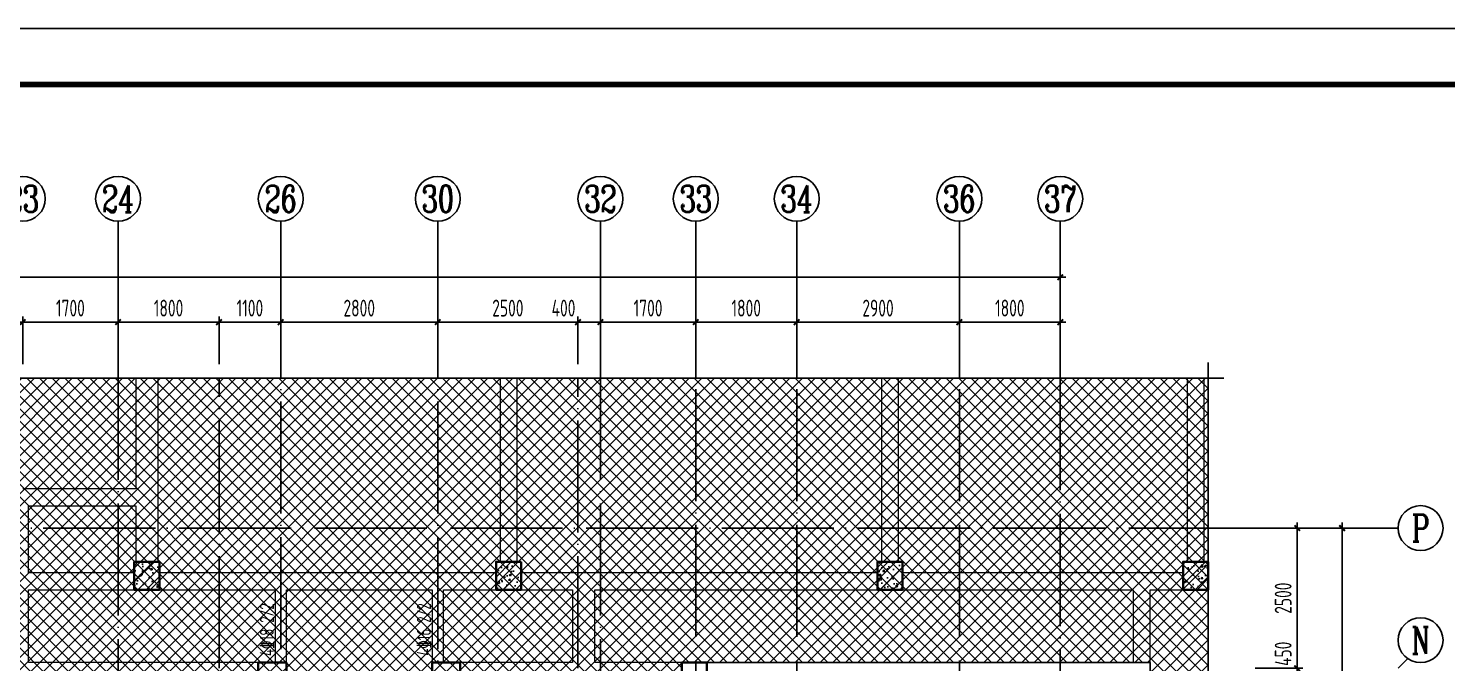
# Model space of a CAD drawing. Extents: x -1712635 to -854203, y -534641 to -21985.
# Drawn here: x -1101755 to -1076466, y -72307 to -60993 of the extents above; entities that cross this region are included whole.
import ezdxf
from ezdxf.enums import TextEntityAlignment as Align

# ---------------------------------------------------------------- set-up
doc = ezdxf.new("R2010")
doc.units = 0
doc.header["$LTSCALE"] = 1000
doc.linetypes.add('DOTE', pattern=[2.42, 2, -0.2, 0.02, -0.2])
doc.linetypes.add('底图$0$虚线', pattern=[625, 375, -250])
doc.layers.get('0').update_dxf_attribs({"linetype": 'CONTINUOUS'})
doc.layers.get('Defpoints').update_dxf_attribs({"linetype": 'CONTINUOUS'})
for name, color, linetype in [('-TK', 7, 'CONTINUOUS'), ('A-AXIS', 1, 'CONTINUOUS'), ('A-DOTE', 10, 'DOTE'), ('AXIS_NUM', 7, 'CONTINUOUS'), ('S-B板填充', 251, 'CONTINUOUS'), ('S-L梁配筋', 7, 'CONTINUOUS'), ('S-Q墙填充', 252, 'CONTINUOUS'), ('S-Y一般标注', 3, 'CONTINUOUS'), ('S-Z柱实线', 6, 'CONTINUOUS'), ('THIN', 7, 'CONTINUOUS'), ('轮廓线-核心筒', 7, 'CONTINUOUS')]:
    doc.layers.add(name, color=color, linetype=linetype)
doc.layers.add('底图$0$砼柱', color=2, linetype='CONTINUOUS', lineweight=35)
doc.layers.add('底图$0$砼梁虚线', color=4, linetype='底图$0$虚线', lineweight=18)
doc.styles.add('TSSD_Axis', font='complex.shx', dxfattribs={"width": 0.7, "bigfont": 'hztxt.shx'})
doc.styles.add('TSSD_DIMENSION', font='Tssdeng.shx', dxfattribs={"width": 0.7, "bigfont": 'tssdchn.shx'})
doc.styles.add('TSSD_REIN', font='tssdeng.shx', dxfattribs={"width": 0.7, "height": 300, "bigfont": 'tssdchn.shx'})
doc.dimstyles.new('TSSD_100_100', dxfattribs={"dimtxt": 300, "dimasz": 100, "dimexe": 100, "dimexo": 250, "dimgap": 100, "dimtad": 1, "dimdec": 0, "dimzin": 0, "dimdsep": 46, "dimtxsty": 'TSSD_DIMENSION', "dimblk": 'ARCHTICK', "dimcen": 0, "dimdle": 100, "dimclrt": 7, "dimadec": 0, "dimazin": 0, "dimtfac": 1, "dimtdec": 0, "dimtix": 1, "dimtmove": 2, "dimatfit": 3, "dimldrblk": 'ARCHTICK', "dimfxl": 0, "dimtolj": 1, "dimtzin": 0, "dimarcsym": 0})
pattern_1 = [(50, (-1134355.3, -65756.88), (358.6301, -31.376), [37.5, -412.5]), (355, (-1134355.3, -65756.88), (-69.3757, 376.096), [30, -330]), (100.4514, (-1134325.4, -65759.5), (289.2547, 344.7198), [31.87, -350.571]), (46.1842, (-1134355.3, -65656.88), (533.6205, -82.7595), [56.25, -618.75]), (96.6356, (-1134310.8, -65663.77), (467.3314, 487.059), [47.805, -525.8565]), (351.1842, (-1134355.3, -65656.9), (467.331, 487.0593), [45, -495]), (21, (-1134305.3, -65681.88), (298.4535, -201.3094), [37.5, -412.5]), (326, (-1134305.3, -65681.88), (121.6577, 362.575), [30, -330]), (71.4514, (-1134280.42, -65698.65), (420.1113, 161.2652), [31.87, -350.571]), (37.5, (-1134355.29, -65756.88), (6.07993, 166.44693), [0, -326, 0, -335, 0, -331.25]), (7.5, (-1134355.29, -65756.88), (131.53477, 197.20586), [0, -191, 0, -318.5, 0, -126.25]), (327.5, (-1134466.79, -65756.88), (266.91122, -11.27744), [0, -125, 0, -390, 0, -517.5]), (317.5, (-1134516.8, -65756.88), (291.5931, 50.0525), [0, -162.5, 0, -259, 0, -367.5]), (45, (-1134355.3, -65756.88), (-176.7767, 176.7767), [])]

# ---------------------------------------------------------------- blocks, each defined once
blk = doc.blocks.new('ts_axno')
at = {"color": 0, "linetype": 'ByBlock', "lineweight": -2}
blk.add_circle((0, 0), 0.5, dxfattribs=at)
at = {"color": 0, "linetype": 'ByBlock', "lineweight": -2, "style": 'TSSD_Axis', "width": 0.7}
blk.add_attdef('A', text='', height=0.6, dxfattribs=at).set_placement((0, 0), align=Align.MIDDLE_CENTER)
blk = doc.blocks.new('_ArchTick')
at = {"color": 0, "const_width": 0.35}
blk.add_lwpolyline([(-0.5, -0.5), (0.5, 0.5)], dxfattribs=at)
blk = doc.blocks.new('*D447')
at = {"layer": 'Defpoints', "color": 0}
for p in [(-190274, 330468), (-192074, 329468), (-190274, 329468)]:
    blk.add_point(p, dxfattribs=at)
at = {"layer": 'S-Y一般标注', "color": 0, "lineweight": -2}
for p, q in [((-192074, 329718), (-192074, 330568)), ((-190274, 329718), (-190274, 330568)), ((-192174, 330468), (-190174, 330468))]:
    blk.add_line(p, q, dxfattribs=at)
at = {"layer": 'S-Y一般标注', "color": 0, "lineweight": -2, "xscale": 100, "yscale": 100, "zscale": 100, "rotation": 180}
blk.add_blockref('_ArchTick', (-192074, 330468), dxfattribs=at)
at = {"layer": 'S-Y一般标注', "color": 0, "lineweight": -2, "xscale": 100, "yscale": 100, "zscale": 100}
blk.add_blockref('_ArchTick', (-190274, 330468), dxfattribs=at)
at = {"layer": 'S-Y一般标注', "color": 7, "insert": (-191174, 330718), "char_height": 300, "attachment_point": 5, "style": 'TSSD_DIMENSION'}
blk.add_mtext('\\A1;1800', dxfattribs=at)
blk = doc.blocks.new('*D448')
at = {"layer": 'Defpoints', "color": 0}
for p in [(-188574, 330468), (-190274, 329468), (-188574, 329468)]:
    blk.add_point(p, dxfattribs=at)
at = {"layer": 'S-Y一般标注', "color": 0, "lineweight": -2}
for p, q in [((-190274, 329718), (-190274, 330568)), ((-188574, 329718), (-188574, 330568)), ((-190374, 330468), (-188474, 330468))]:
    blk.add_line(p, q, dxfattribs=at)
at = {"layer": 'S-Y一般标注', "color": 0, "lineweight": -2, "xscale": 100, "yscale": 100, "zscale": 100, "rotation": 180}
blk.add_blockref('_ArchTick', (-190274, 330468), dxfattribs=at)
at = {"layer": 'S-Y一般标注', "color": 0, "lineweight": -2, "xscale": 100, "yscale": 100, "zscale": 100}
blk.add_blockref('_ArchTick', (-188574, 330468), dxfattribs=at)
at = {"layer": 'S-Y一般标注', "color": 7, "insert": (-189424, 330718), "char_height": 300, "attachment_point": 5, "style": 'TSSD_DIMENSION'}
blk.add_mtext('\\A1;1700', dxfattribs=at)
blk = doc.blocks.new('*D449')
at = {"layer": 'Defpoints', "color": 0}
for p in [(-185674, 330468), (-186774, 329468), (-185674, 329468)]:
    blk.add_point(p, dxfattribs=at)
at = {"layer": 'S-Y一般标注', "color": 0, "lineweight": -2}
for p, q in [((-186774, 329718), (-186774, 330568)), ((-185674, 329718), (-185674, 330568)), ((-186874, 330468), (-185574, 330468))]:
    blk.add_line(p, q, dxfattribs=at)
at = {"layer": 'S-Y一般标注', "color": 0, "lineweight": -2, "xscale": 100, "yscale": 100, "zscale": 100, "rotation": 180}
blk.add_blockref('_ArchTick', (-186774, 330468), dxfattribs=at)
at = {"layer": 'S-Y一般标注', "color": 0, "lineweight": -2, "xscale": 100, "yscale": 100, "zscale": 100}
blk.add_blockref('_ArchTick', (-185674, 330468), dxfattribs=at)
at = {"layer": 'S-Y一般标注', "color": 7, "insert": (-186224, 330718), "char_height": 300, "attachment_point": 5, "style": 'TSSD_DIMENSION'}
blk.add_mtext('\\A1;1100', dxfattribs=at)
blk = doc.blocks.new('*D450')
at = {"layer": 'Defpoints', "color": 0}
for p in [(-182874, 330468), (-185674, 329468), (-182874, 329468)]:
    blk.add_point(p, dxfattribs=at)
at = {"layer": 'S-Y一般标注', "color": 0, "lineweight": -2}
for p, q in [((-185674, 329718), (-185674, 330568)), ((-182874, 329718), (-182874, 330568)), ((-185774, 330468), (-182774, 330468))]:
    blk.add_line(p, q, dxfattribs=at)
at = {"layer": 'S-Y一般标注', "color": 0, "lineweight": -2, "xscale": 100, "yscale": 100, "zscale": 100, "rotation": 180}
blk.add_blockref('_ArchTick', (-185674, 330468), dxfattribs=at)
at = {"layer": 'S-Y一般标注', "color": 0, "lineweight": -2, "xscale": 100, "yscale": 100, "zscale": 100}
blk.add_blockref('_ArchTick', (-182874, 330468), dxfattribs=at)
at = {"layer": 'S-Y一般标注', "color": 7, "insert": (-184274, 330718), "char_height": 300, "attachment_point": 5, "style": 'TSSD_DIMENSION'}
blk.add_mtext('\\A1;2800', dxfattribs=at)
blk = doc.blocks.new('*D451')
at = {"layer": 'Defpoints', "color": 0}
for p in [(-179974, 330468), (-180374, 329468), (-179974, 329468)]:
    blk.add_point(p, dxfattribs=at)
at = {"layer": 'S-Y一般标注', "color": 0, "lineweight": -2}
for p, q in [((-180374, 329718), (-180374, 330568)), ((-179974, 329718), (-179974, 330568)), ((-180474, 330468), (-179874, 330468))]:
    blk.add_line(p, q, dxfattribs=at)
at = {"layer": 'S-Y一般标注', "color": 0, "lineweight": -2, "xscale": 100, "yscale": 100, "zscale": 100, "rotation": 180}
blk.add_blockref('_ArchTick', (-180374, 330468), dxfattribs=at)
at = {"layer": 'S-Y一般标注', "color": 0, "lineweight": -2, "xscale": 100, "yscale": 100, "zscale": 100}
blk.add_blockref('_ArchTick', (-179974, 330468), dxfattribs=at)
at = {"layer": 'S-Y一般标注', "color": 7, "insert": (-180632, 330718), "char_height": 300, "attachment_point": 5, "style": 'TSSD_DIMENSION'}
blk.add_mtext('\\A1;400', dxfattribs=at)
blk = doc.blocks.new('*D452')
at = {"layer": 'Defpoints', "color": 0}
for p in [(-178274, 330468), (-179974, 329468), (-178274, 329468)]:
    blk.add_point(p, dxfattribs=at)
at = {"layer": 'S-Y一般标注', "color": 0, "lineweight": -2}
for p, q in [((-179974, 329718), (-179974, 330568)), ((-178274, 329718), (-178274, 330568)), ((-180074, 330468), (-178174, 330468))]:
    blk.add_line(p, q, dxfattribs=at)
at = {"layer": 'S-Y一般标注', "color": 0, "lineweight": -2, "xscale": 100, "yscale": 100, "zscale": 100, "rotation": 180}
blk.add_blockref('_ArchTick', (-179974, 330468), dxfattribs=at)
at = {"layer": 'S-Y一般标注', "color": 0, "lineweight": -2, "xscale": 100, "yscale": 100, "zscale": 100}
blk.add_blockref('_ArchTick', (-178274, 330468), dxfattribs=at)
at = {"layer": 'S-Y一般标注', "color": 7, "insert": (-179124, 330718), "char_height": 300, "attachment_point": 5, "style": 'TSSD_DIMENSION'}
blk.add_mtext('\\A1;1700', dxfattribs=at)
blk = doc.blocks.new('*D453')
at = {"layer": 'Defpoints', "color": 0}
for p in [(-176474, 330468), (-178274, 329468), (-176474, 329468)]:
    blk.add_point(p, dxfattribs=at)
at = {"layer": 'S-Y一般标注', "color": 0, "lineweight": -2}
for p, q in [((-178274, 329718), (-178274, 330568)), ((-176474, 329718), (-176474, 330568)), ((-178374, 330468), (-176374, 330468))]:
    blk.add_line(p, q, dxfattribs=at)
at = {"layer": 'S-Y一般标注', "color": 0, "lineweight": -2, "xscale": 100, "yscale": 100, "zscale": 100, "rotation": 180}
blk.add_blockref('_ArchTick', (-178274, 330468), dxfattribs=at)
at = {"layer": 'S-Y一般标注', "color": 0, "lineweight": -2, "xscale": 100, "yscale": 100, "zscale": 100}
blk.add_blockref('_ArchTick', (-176474, 330468), dxfattribs=at)
at = {"layer": 'S-Y一般标注', "color": 7, "insert": (-177374, 330718), "char_height": 300, "attachment_point": 5, "style": 'TSSD_DIMENSION'}
blk.add_mtext('\\A1;1800', dxfattribs=at)
blk = doc.blocks.new('*D454')
at = {"layer": 'Defpoints', "color": 0}
for p in [(-173574, 330468), (-176474, 329468), (-173574, 329468)]:
    blk.add_point(p, dxfattribs=at)
at = {"layer": 'S-Y一般标注', "color": 0, "lineweight": -2}
for p, q in [((-176474, 329718), (-176474, 330568)), ((-173574, 329718), (-173574, 330568)), ((-176574, 330468), (-173474, 330468))]:
    blk.add_line(p, q, dxfattribs=at)
at = {"layer": 'S-Y一般标注', "color": 0, "lineweight": -2, "xscale": 100, "yscale": 100, "zscale": 100, "rotation": 180}
blk.add_blockref('_ArchTick', (-176474, 330468), dxfattribs=at)
at = {"layer": 'S-Y一般标注', "color": 0, "lineweight": -2, "xscale": 100, "yscale": 100, "zscale": 100}
blk.add_blockref('_ArchTick', (-173574, 330468), dxfattribs=at)
at = {"layer": 'S-Y一般标注', "color": 7, "insert": (-175024, 330718), "char_height": 300, "attachment_point": 5, "style": 'TSSD_DIMENSION'}
blk.add_mtext('\\A1;2900', dxfattribs=at)
blk = doc.blocks.new('*D455')
at = {"layer": 'Defpoints', "color": 0}
for p in [(-171774, 330468), (-173574, 329468), (-171774, 329468)]:
    blk.add_point(p, dxfattribs=at)
at = {"layer": 'S-Y一般标注', "color": 0, "lineweight": -2}
for p, q in [((-173574, 329718), (-173574, 330568)), ((-171774, 329718), (-171774, 330568)), ((-173674, 330468), (-171674, 330468))]:
    blk.add_line(p, q, dxfattribs=at)
at = {"layer": 'S-Y一般标注', "color": 0, "lineweight": -2, "xscale": 100, "yscale": 100, "zscale": 100, "rotation": 180}
blk.add_blockref('_ArchTick', (-173574, 330468), dxfattribs=at)
at = {"layer": 'S-Y一般标注', "color": 0, "lineweight": -2, "xscale": 100, "yscale": 100, "zscale": 100}
blk.add_blockref('_ArchTick', (-171774, 330468), dxfattribs=at)
at = {"layer": 'S-Y一般标注', "color": 7, "insert": (-172674, 330718), "char_height": 300, "attachment_point": 5, "style": 'TSSD_DIMENSION'}
blk.add_mtext('\\A1;1800', dxfattribs=at)
blk = doc.blocks.new('*D456')
at = {"layer": 'Defpoints', "color": 0}
for p in [(-171774, 331268), (-221774, 329468), (-171774, 329468)]:
    blk.add_point(p, dxfattribs=at)
at = {"layer": 'S-Y一般标注', "color": 0, "lineweight": -2}
for p, q in [((-221774, 329718), (-221774, 331368)), ((-171774, 329718), (-171774, 331368)), ((-221874, 331268), (-171674, 331268))]:
    blk.add_line(p, q, dxfattribs=at)
at = {"layer": 'S-Y一般标注', "color": 0, "lineweight": -2, "xscale": 100, "yscale": 100, "zscale": 100, "rotation": 180}
blk.add_blockref('_ArchTick', (-221774, 331268), dxfattribs=at)
at = {"layer": 'S-Y一般标注', "color": 0, "lineweight": -2, "xscale": 100, "yscale": 100, "zscale": 100}
blk.add_blockref('_ArchTick', (-171774, 331268), dxfattribs=at)
at = {"layer": 'S-Y一般标注', "color": 7, "insert": (-196774, 331518), "char_height": 300, "attachment_point": 5, "style": 'TSSD_DIMENSION'}
blk.add_mtext('\\A1;50000', dxfattribs=at)
blk = doc.blocks.new('*D471')
at = {"layer": 'Defpoints', "color": 0}
for p in [(-186774, 330468), (-188574, 329468), (-186774, 329468)]:
    blk.add_point(p, dxfattribs=at)
at = {"layer": 'S-Y一般标注', "color": 0, "lineweight": -2}
for p, q in [((-188574, 329718), (-188574, 330568)), ((-186774, 329718), (-186774, 330568)), ((-188674, 330468), (-186674, 330468))]:
    blk.add_line(p, q, dxfattribs=at)
at = {"layer": 'S-Y一般标注', "color": 0, "lineweight": -2, "xscale": 100, "yscale": 100, "zscale": 100, "rotation": 180}
blk.add_blockref('_ArchTick', (-188574, 330468), dxfattribs=at)
at = {"layer": 'S-Y一般标注', "color": 0, "lineweight": -2, "xscale": 100, "yscale": 100, "zscale": 100}
blk.add_blockref('_ArchTick', (-186774, 330468), dxfattribs=at)
at = {"layer": 'S-Y一般标注', "color": 7, "insert": (-187674, 330718), "char_height": 300, "attachment_point": 5, "style": 'TSSD_DIMENSION'}
blk.add_mtext('\\A1;1800', dxfattribs=at)
blk = doc.blocks.new('*D472')
at = {"layer": 'Defpoints', "color": 0}
for p in [(-180374, 330468), (-182874, 329468), (-180374, 329468)]:
    blk.add_point(p, dxfattribs=at)
at = {"layer": 'S-Y一般标注', "color": 0, "lineweight": -2}
for p, q in [((-182874, 329718), (-182874, 330568)), ((-180374, 329718), (-180374, 330568)), ((-182974, 330468), (-180274, 330468))]:
    blk.add_line(p, q, dxfattribs=at)
at = {"layer": 'S-Y一般标注', "color": 0, "lineweight": -2, "xscale": 100, "yscale": 100, "zscale": 100, "rotation": 180}
blk.add_blockref('_ArchTick', (-182874, 330468), dxfattribs=at)
at = {"layer": 'S-Y一般标注', "color": 0, "lineweight": -2, "xscale": 100, "yscale": 100, "zscale": 100}
blk.add_blockref('_ArchTick', (-180374, 330468), dxfattribs=at)
at = {"layer": 'S-Y一般标注', "color": 7, "insert": (-181624, 330718), "char_height": 300, "attachment_point": 5, "style": 'TSSD_DIMENSION'}
blk.add_mtext('\\A1;2500', dxfattribs=at)
blk = doc.blocks.new('*D496')
at = {"layer": 'Defpoints', "color": 0}
for p in [(-168550, 326794), (-166750, 326794), (-168550, 311294)]:
    blk.add_point(p, dxfattribs=at)
at = {"layer": 'S-Y一般标注', "color": 0, "lineweight": -2}
for p, q in [((-168300, 326794), (-166650, 326794)), ((-166750, 311194), (-166750, 326894)), ((-168300, 311294), (-166650, 311294))]:
    blk.add_line(p, q, dxfattribs=at)
at = {"layer": 'S-Y一般标注', "color": 0, "lineweight": -2, "xscale": 100, "yscale": 100, "zscale": 100}
for p, rotation in [((-166750, 326794), 90), ((-166750, 311294), 270)]:
    blk.add_blockref('_ArchTick', p, dxfattribs=dict(at, rotation=rotation))
at = {"layer": 'S-Y一般标注', "color": 7, "insert": (-167000, 319044), "char_height": 300, "attachment_point": 5, "rotation": 90, "style": 'TSSD_DIMENSION'}
blk.add_mtext('\\A1;15500', dxfattribs=at)
blk = doc.blocks.new('*D498')
at = {"layer": 'Defpoints', "color": 0}
for p in [(-168550, 324294), (-167550, 324294), (-168550, 323844)]:
    blk.add_point(p, dxfattribs=at)
at = {"layer": 'S-Y一般标注', "color": 0, "lineweight": -2}
for p, q in [((-168300, 324294), (-167450, 324294)), ((-167550, 323744), (-167550, 324394)), ((-168300, 323844), (-167450, 323844))]:
    blk.add_line(p, q, dxfattribs=at)
at = {"layer": 'S-Y一般标注', "color": 0, "lineweight": -2, "xscale": 100, "yscale": 100, "zscale": 100}
for p, rotation in [((-167550, 324294), 90), ((-167550, 323844), 270)]:
    blk.add_blockref('_ArchTick', p, dxfattribs=dict(at, rotation=rotation))
at = {"layer": 'S-Y一般标注', "color": 7, "insert": (-167800, 324552), "char_height": 300, "attachment_point": 5, "rotation": 90, "style": 'TSSD_DIMENSION'}
blk.add_mtext('\\A1;450', dxfattribs=at)
blk = doc.blocks.new('*D499')
at = {"layer": 'Defpoints', "color": 0}
for p in [(-168550, 326794), (-167550, 326794), (-168550, 324294)]:
    blk.add_point(p, dxfattribs=at)
at = {"layer": 'S-Y一般标注', "color": 0, "lineweight": -2}
for p, q in [((-168300, 326794), (-167450, 326794)), ((-167550, 324194), (-167550, 326894)), ((-168300, 324294), (-167450, 324294))]:
    blk.add_line(p, q, dxfattribs=at)
at = {"layer": 'S-Y一般标注', "color": 0, "lineweight": -2, "xscale": 100, "yscale": 100, "zscale": 100}
for p, rotation in [((-167550, 326794), 90), ((-167550, 324294), 270)]:
    blk.add_blockref('_ArchTick', p, dxfattribs=dict(at, rotation=rotation))
at = {"layer": 'S-Y一般标注', "color": 7, "insert": (-167800, 325544), "char_height": 300, "attachment_point": 5, "rotation": 90, "style": 'TSSD_DIMENSION'}
blk.add_mtext('\\A1;2500', dxfattribs=at)
blk = doc.blocks.new('A1')
blk.add_lwpolyline([(0, 59400), (0, 0), (84100, 0), (84100, 59400)], close=True)
at = {"const_width": 100}
blk.add_lwpolyline([(2500, 58400), (2500, 1000), (83100, 1000), (83100, 58400)], close=True, dxfattribs=at)
blk = doc.blocks.new('20210825.01395608')
at = {"layer": 'A-AXIS'}
for p, q in [((116798.7, -233739.7), (116798.7, -230939.7)), ((119698.7, -233739.7), (119698.7, -230939.7)), ((122498.7, -233739.7), (122498.7, -230939.7)), ((125398.7, -233739.7), (125398.7, -230939.7)), ((127098.7, -233739.7), (127098.7, -230939.7)), ((128898.7, -233739.7), (128898.7, -230939.7)), ((131798.7, -233739.7), (131798.7, -230939.7)), ((133598.7, -233739.7), (133598.7, -230939.7)), ((136822.6, -236413.2), (139622.6, -236413.2)), ((139622.6, -238913.2), (139794.2, -238741.6))]:
    blk.add_line(p, q, dxfattribs=at)
at = {"layer": 'A-DOTE'}
for p, q in [((116798.7, -242813.2), (116798.7, -233739.7)), ((118598.7, -238913.2), (118598.7, -233739.7)), ((119698.7, -243413), (119698.7, -233739.7)), ((122498.7, -243413), (122498.7, -233739.7)), ((124998.7, -238913.2), (124998.7, -233739.7)), ((125398.7, -242813.2), (125398.7, -233739.7)), ((127098.7, -245613.2), (127098.7, -233739.7)), ((128898.7, -245613.2), (128898.7, -233739.7)), ((131798.7, -245613.2), (131798.7, -233739.7)), ((133598.7, -233739.7), (133598.7, -255388.1)), ((136822.6, -236413.2), (82598.7, -236413.2))]:
    blk.add_line(p, q, dxfattribs=at)
at = {"layer": 'A-AXIS'}
ref = blk.add_blockref('ts_axno', (115098.7, -230539.7), dxfattribs=dict(at, xscale=800, yscale=800, zscale=800))
ref.add_attrib('15', '23', dxfattribs={"layer": 'AXIS_NUM', "height": 480, "style": 'TSSD_Axis', "width": 0.7}).set_placement((115098.7, -230539.7), align=Align.MIDDLE_CENTER)
ref = blk.add_blockref('ts_axno', (116798.7, -230539.7), dxfattribs=dict(at, xscale=800, yscale=800, zscale=800))
ref.add_attrib('16', '24', dxfattribs={"layer": 'AXIS_NUM', "height": 480, "style": 'TSSD_Axis', "width": 0.7}).set_placement((116798.7, -230539.7), align=Align.MIDDLE_CENTER)
ref = blk.add_blockref('ts_axno', (119698.7, -230539.7), dxfattribs=dict(at, xscale=800, yscale=800, zscale=800))
ref.add_attrib('17', '26', dxfattribs={"layer": 'AXIS_NUM', "height": 480, "style": 'TSSD_Axis', "width": 0.7}).set_placement((119698.7, -230539.7), align=Align.MIDDLE_CENTER)
ref = blk.add_blockref('ts_axno', (122498.7, -230539.7), dxfattribs=dict(at, xscale=800, yscale=800, zscale=800))
ref.add_attrib('18', '30', dxfattribs={"layer": 'AXIS_NUM', "height": 480, "style": 'TSSD_Axis', "width": 0.7}).set_placement((122498.7, -230539.7), align=Align.MIDDLE_CENTER)
ref = blk.add_blockref('ts_axno', (125398.7, -230539.7), dxfattribs=dict(at, xscale=800, yscale=800, zscale=800))
ref.add_attrib('19', '32', dxfattribs={"layer": 'AXIS_NUM', "height": 480, "style": 'TSSD_Axis', "width": 0.7}).set_placement((125398.7, -230539.7), align=Align.MIDDLE_CENTER)
ref = blk.add_blockref('ts_axno', (127098.7, -230539.7), dxfattribs=dict(at, xscale=800, yscale=800, zscale=800))
ref.add_attrib('20', '33', dxfattribs={"layer": 'AXIS_NUM', "height": 480, "style": 'TSSD_Axis', "width": 0.7}).set_placement((127098.7, -230539.7), align=Align.MIDDLE_CENTER)
ref = blk.add_blockref('ts_axno', (128898.7, -230539.7), dxfattribs=dict(at, xscale=800, yscale=800, zscale=800))
ref.add_attrib('21', '34', dxfattribs={"layer": 'AXIS_NUM', "height": 480, "style": 'TSSD_Axis', "width": 0.7}).set_placement((128898.7, -230539.7), align=Align.MIDDLE_CENTER)
ref = blk.add_blockref('ts_axno', (131798.7, -230539.7), dxfattribs=dict(at, xscale=800, yscale=800, zscale=800))
ref.add_attrib('22', '36', dxfattribs={"layer": 'AXIS_NUM', "height": 480, "style": 'TSSD_Axis', "width": 0.7}).set_placement((131798.7, -230539.7), align=Align.MIDDLE_CENTER)
ref = blk.add_blockref('ts_axno', (133598.7, -230539.7), dxfattribs=dict(at, xscale=800, yscale=800, zscale=800))
ref.add_attrib('23', '37', dxfattribs={"layer": 'AXIS_NUM', "height": 480, "style": 'TSSD_Axis', "width": 0.7}).set_placement((133598.7, -230539.7), align=Align.MIDDLE_CENTER)
ref = blk.add_blockref('ts_axno', (140022.6, -236413.2), dxfattribs=dict(at, xscale=-800, yscale=800, zscale=800))
ref.add_attrib('G', 'P', dxfattribs={"layer": 'AXIS_NUM', "height": 480, "style": 'TSSD_Axis', "width": 0.7}).set_placement((140022.6, -236413.2), align=Align.MIDDLE_CENTER)
ref = blk.add_blockref('ts_axno', (140022.6, -238413.2), dxfattribs=dict(at, xscale=-800, yscale=800, zscale=800))
ref.add_attrib('G', 'N', dxfattribs={"layer": 'AXIS_NUM', "height": 480, "style": 'TSSD_Axis', "width": 0.7}).set_placement((140022.6, -238413.2), align=Align.MIDDLE_CENTER)
at = {"layer": 'S-Y一般标注'}
for base, p1, p2, picture, middle in [((133598.7, -231939.7), (83598.7, -233739.7), (133598.7, -233739.7), '*D456', (108598.7, -231689.7)), ((115098.7, -232739.7), (113298.7, -233739.7), (115098.7, -233739.7), '*D447', (114198.7, -232489.7)), ((116798.7, -232739.7), (115098.7, -233739.7), (116798.7, -233739.7), '*D448', (115948.7, -232489.7)), ((118598.7, -232739.7), (116798.7, -233739.7), (118598.7, -233739.7), '*D471', (117698.7, -232489.7)), ((119698.7, -232739.7), (118598.7, -233739.7), (119698.7, -233739.7), '*D449', (119148.7, -232489.7)), ((122498.7, -232739.7), (119698.7, -233739.7), (122498.7, -233739.7), '*D450', (121098.7, -232489.7)), ((124998.7, -232739.7), (122498.7, -233739.7), (124998.7, -233739.7), '*D472', (123748.7, -232489.7)), ((127098.7, -232739.7), (125398.7, -233739.7), (127098.7, -233739.7), '*D452', (126248.7, -232489.7)), ((128898.7, -232739.7), (127098.7, -233739.7), (128898.7, -233739.7), '*D453', (127998.7, -232489.7)), ((131798.7, -232739.7), (128898.7, -233739.7), (131798.7, -233739.7), '*D454', (130348.7, -232489.7)), ((133598.7, -232739.7), (131798.7, -233739.7), (133598.7, -233739.7), '*D455', (132698.7, -232489.7))]:
    dim = blk.add_linear_dim(base=base, p1=p1, p2=p2, dimstyle='TSSD_100_100', dxfattribs=at)
    dim.commit()
    dim.dimension.update_dxf_attribs({"geometry": picture, "text_midpoint": middle, "insert": (305372.3, -563207.3)})
dim = blk.add_linear_dim(base=(125398.7, -232739.7), p1=(124998.7, -233739.7), p2=(125398.7, -233739.7), dimstyle='TSSD_100_100', dxfattribs=at)
dim.commit()
dim.dimension.update_dxf_attribs({"geometry": '*D451', "text_midpoint": (124740.6, -232489.7), "dimtype": 128, "insert": (305372.3, -563207.3)})
for base, p1, picture, middle in [((138622.6, -236413.2), (136822.6, -251913.2), '*D496', (138372.6, -244163.2)), ((137822.6, -236413.2), (136822.6, -238913.2), '*D499', (137572.6, -237663.2))]:
    dim = blk.add_linear_dim(base=base, p1=p1, p2=(136822.6, -236413.2), angle=90, dimstyle='TSSD_100_100', dxfattribs=at)
    dim.commit()
    dim.dimension.update_dxf_attribs({"geometry": picture, "text_midpoint": middle, "insert": (305372.3, -563207.3)})
dim = blk.add_linear_dim(base=(137822.6, -238913.2), p1=(136822.6, -239363.2), p2=(136822.6, -238913.2), angle=90, dimstyle='TSSD_100_100', dxfattribs=at)
dim.commit()
dim.dimension.update_dxf_attribs({"geometry": '*D498', "text_midpoint": (137572.6, -238655.2), "dimtype": 128, "insert": (305372.3, -563207.3)})

msp = doc.modelspace()

# ---------------------------------------------------------------- hatches: boundary and pattern name
at = {"layer": 'S-B板填充'}
h = msp.add_hatch(dxfattribs=at)
h.set_pattern_fill('HOLE_MATETIEL', color=256, scale=50, style=0)
h.set_pattern_definition([(45, (-1091721.97, -77066.42), (-112.2532, 112.2532), []), (135, (-1091721.97, -77066.42), (-112.2532, -112.2532), [])])
h.paths.add_polyline_path([(-1080716.32, -67233.08), (-1134354.59, -67233.08), (-1134354.59, -87381.51), (-1080716.32, -87381.51)])
h.paths.add_polyline_path([(-1117554.59, -84906.64), (-1124154.59, -84906.64), (-1124154.59, -83706.64), (-1133754.59, -83706.64), (-1133754.59, -83206.64), (-1133454.59, -83206.64), (-1133454.59, -76206.64), (-1125254.59, -76206.64), (-1125254.59, -74406.64), (-1123154.59, -74406.64), (-1123154.59, -72306.64), (-1120254.59, -72306.64), (-1115591.32, -72306.64), (-1115591.32, -70506.64), (-1115141.32, -70506.64), (-1115141.32, -70706.64), (-1110141.32, -70706.64), (-1110141.32, -70506.64), (-1109691.32, -70506.64), (-1109691.32, -70706.64), (-1107454.59, -70706.64), (-1107454.59, -72306.64), (-1107304.59, -72306.64), (-1107304.59, -72806.64), (-1107454.59, -72806.64), (-1107454.59, -76106.64), (-1100254.59, -76106.64), (-1100254.59, -74406.64), (-1091454.59, -74406.64), (-1091454.59, -76806.36), (-1089954.59, -76806.35), (-1089954.59, -72806.64), (-1090104.59, -72806.64), (-1090104.59, -72306.64), (-1081754.59, -72306.64), (-1081754.59, -83706.64), (-1092554.59, -83706.64), (-1092554.59, -84906.64), (-1099154.59, -84906.64), (-1099154.59, -83706.64), (-1117554.59, -83706.64)], flags=16)
at = {"layer": 'S-Q墙填充'}
h = msp.add_hatch(dxfattribs=at)
h.set_pattern_fill('ARMORED', color=252, scale=50, style=0)
h.set_pattern_definition(pattern_1)
h.paths.add_polyline_path([(-1099416.32, -70506.64), (-1099866.32, -70506.64), (-1099866.32, -71006.64), (-1099416.32, -71006.64)])
h = msp.add_hatch(dxfattribs=at)
h.set_pattern_fill('ARMORED', color=252, scale=50, style=0)
h.set_pattern_definition(pattern_1)
h.paths.add_polyline_path([(-1092966.32, -70506.64), (-1093416.32, -70506.64), (-1093416.32, -71006.64), (-1092966.32, -71006.64)])
h = msp.add_hatch(dxfattribs=at)
h.set_pattern_fill('ARMORED', color=252, scale=50, style=0)
h.set_pattern_definition(pattern_1)
h.paths.add_polyline_path([(-1086166.32, -70506.64), (-1086616.32, -70506.64), (-1086616.32, -71006.64), (-1086166.32, -71006.64)])
h = msp.add_hatch(dxfattribs=at)
h.set_pattern_fill('ARMORED', color=252, scale=50, style=0)
h.set_pattern_definition(pattern_1)
h.paths.add_polyline_path([(-1080716.32, -70506.64), (-1081166.32, -70506.64), (-1081166.32, -71006.64), (-1080716.32, -71006.64)])

# ---------------------------------------------------------------- linework, layer by layer
at = {"layer": 'S-Z柱实线', "lineweight": 35}
for points in [[(-1099416.32, -70506.64), (-1099866.32, -70506.64), (-1099866.32, -71006.64), (-1099416.32, -71006.64)], [(-1092966.32, -70506.64), (-1093416.32, -70506.64), (-1093416.32, -71006.64), (-1092966.32, -71006.64)], [(-1086166.32, -70506.64), (-1086616.32, -70506.64), (-1086616.32, -71006.64), (-1086166.32, -71006.64)], [(-1080716.32, -70506.64), (-1081166.32, -70506.64), (-1081166.32, -71006.64), (-1080716.32, -71006.64)]]:
    msp.add_lwpolyline(points, close=True, dxfattribs=at)
at = {"layer": 'THIN'}
for points in [[(-1080436.32, -67233.08), (-1107405.45, -67233.08), (-1107475.45, -67453.08), (-1107595.45, -67013.08), (-1107665.45, -67233.08), (-1134634.59, -67233.08)], [(-1080716.32, -87661.51), (-1080716.32, -77437.3), (-1080936.32, -77367.3), (-1080496.32, -77247.3), (-1080716.32, -77177.3), (-1080716.32, -66953.08)]]:
    msp.add_lwpolyline(points, dxfattribs=at)
at = {"layer": '底图$0$砼柱', "color": 3, "lineweight": 35}
for points in [[(-1099416.32, -70506.64), (-1099866.32, -70506.64), (-1099866.32, -71006.64), (-1099416.32, -71006.64)], [(-1092966.32, -70506.64), (-1093416.32, -70506.64), (-1093416.32, -71006.64), (-1092966.32, -71006.64)], [(-1086166.32, -70506.64), (-1086616.32, -70506.64), (-1086616.32, -71006.64), (-1086166.32, -71006.64)], [(-1080716.32, -70506.64), (-1081166.32, -70506.64), (-1081166.32, -71006.64), (-1080716.32, -71006.64)], [(-1097654.59, -72306.64), (-1097654.59, -72756.64), (-1097154.59, -72756.64), (-1097154.59, -72306.64)], [(-1094554.59, -72306.64), (-1094554.59, -72756.64), (-1094054.59, -72756.64), (-1094054.59, -72306.64)], [(-1089654.59, -72306.64), (-1090104.59, -72306.64), (-1090104.59, -72806.64), (-1089654.59, -72806.64)]]:
    msp.add_lwpolyline(points, close=True, dxfattribs=at)
at = {"layer": '底图$0$砼梁虚线', "lineweight": 18}
for p, q in [((-1099841.32, -67233.08), (-1099841.32, -69206.64)), ((-1099441.32, -69356.64), (-1099441.32, -67233.08)), ((-1093341.32, -67233.08), (-1093341.32, -70506.64)), ((-1093041.32, -70506.64), (-1093041.32, -67233.08)), ((-1086541.32, -67233.08), (-1086541.32, -70506.64)), ((-1086241.32, -70506.64), (-1086241.32, -67233.08)), ((-1081091.32, -67233.08), (-1081091.32, -70506.64)), ((-1080791.32, -70506.64), (-1080791.32, -67233.08)), ((-1099841.32, -69206.64), (-1101854.59, -69206.64)), ((-1099441.32, -70506.64), (-1099441.32, -69356.64)), ((-1097254.59, -70706.64), (-1099416.32, -70706.64)), ((-1094454.59, -70706.64), (-1097254.59, -70706.64)), ((-1093416.32, -70706.64), (-1094454.59, -70706.64)), ((-1091754.6, -70706.64), (-1092966.32, -70706.64)), ((-1086616.32, -70706.64), (-1091754.6, -70706.64)), ((-1081829.59, -70706.64), (-1086166.32, -70706.64)), ((-1081166.32, -70706.64), (-1081829.59, -70706.64)), ((-1101754.59, -71006.64), (-1099866.32, -71006.64)), ((-1101754.59, -72306.64), (-1101754.59, -71006.64)), ((-1099416.32, -71006.64), (-1097354.59, -71006.64)), ((-1097354.59, -71006.64), (-1097354.59, -72306.64)), ((-1094354.59, -71006.64), (-1093416.32, -71006.64)), ((-1094354.59, -72306.64), (-1094354.59, -71006.64)), ((-1092966.32, -71006.64), (-1092054.6, -71006.64)), ((-1092054.6, -71006.64), (-1092054.59, -72306.64)), ((-1091654.6, -71006.64), (-1086616.32, -71006.64)), ((-1091654.59, -72306.64), (-1091654.6, -71006.64)), ((-1086166.32, -71006.64), (-1082054.59, -71006.64)), ((-1082054.59, -71006.64), (-1082054.59, -72306.64)), ((-1081754.59, -71006.64), (-1081166.32, -71006.64)), ((-1081754.59, -72306.64), (-1081754.59, -71006.64)), ((-1098354.58, -72306.64), (-1101754.59, -72306.64)), ((-1097654.59, -72306.64), (-1098354.58, -72306.64)), ((-1092054.59, -72306.64), (-1094054.59, -72306.64)), ((-1090104.59, -72306.64), (-1091654.59, -72306.64))]:
    msp.add_line(p, q, dxfattribs=at)
at = {"layer": '底图$0$砼梁虚线', "linetype": 'ByBlock', "lineweight": 18}
for p, q in [((-1101754.59, -69506.64), (-1099841.32, -69506.64)), ((-1101754.59, -70706.64), (-1101754.59, -69506.64)), ((-1099841.32, -69506.64), (-1099841.32, -70506.64)), ((-1099866.32, -70706.64), (-1101754.59, -70706.64)), ((-1097154.59, -71006.64), (-1095641.32, -71006.64)), ((-1097154.59, -72306.64), (-1097154.59, -71006.64)), ((-1095641.32, -71006.64), (-1094554.59, -71006.64)), ((-1094554.59, -71006.64), (-1094554.59, -72306.64))]:
    msp.add_line(p, q, dxfattribs=at)
at = {"layer": '轮廓线-核心筒', "linetype": 'ByBlock'}
msp.add_lwpolyline([(-1117554.59, -83706.64), (-1099154.59, -83706.64), (-1099154.59, -84906.64), (-1092554.59, -84906.64), (-1092554.59, -83706.64), (-1081754.59, -83706.64), (-1081754.59, -83706.64), (-1081754.59, -83706.64), (-1081754.59, -72306.64), (-1090104.59, -72306.64), (-1090104.59, -72806.64), (-1089954.59, -72806.64), (-1089954.59, -76206.64), (-1089954.59, -76806.35), (-1091454.59, -76806.36), (-1091454.59, -74406.64), (-1100254.59, -74406.64)], dxfattribs=at)

# ---------------------------------------------------------------- block references
at = {"layer": '-TK'}
msp.add_blockref('A1', (-1147825.76, -120392.79), dxfattribs=at)
at = {"layer": 'A-DOTE'}
msp.add_blockref('20210825.01395608', (-1216953.29, 166506.61), dxfattribs=at)

# ---------------------------------------------------------------- texts
at = {"layer": 'S-L梁配筋', "color": 7, "style": 'TSSD_REIN', "width": 0.7}
for s, p in [('4%%13218 2/2', (-1097377.16, -71248.41)), ('4%%13216 2/2', (-1094577.87, -71248.41))]:
    msp.add_text(s, height=250, rotation=90, dxfattribs=at).set_placement(p, align=Align.RIGHT)

doc.saveas('drawing.dxf')
